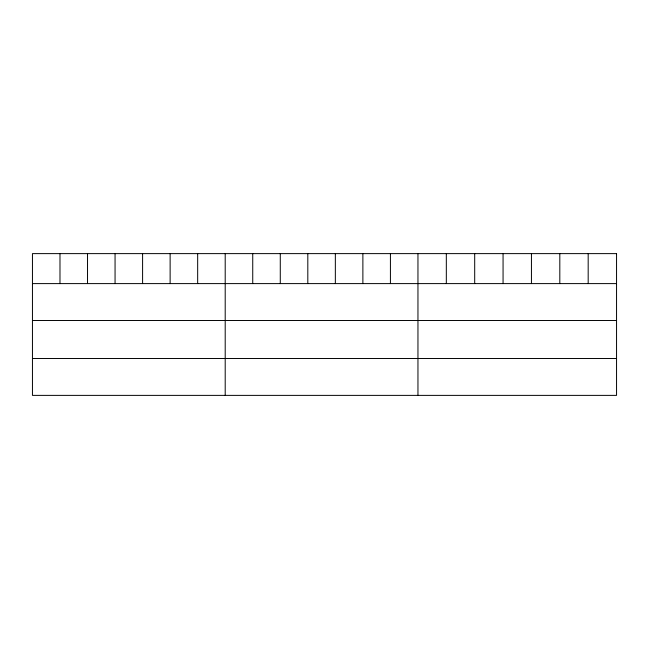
<?xml version="1.0" encoding="UTF-8"?>
<svg xmlns="http://www.w3.org/2000/svg" width="649" height="649" viewBox="0 0 649 649"><rect width="100%" height="100%" fill="white"/><g stroke="black" fill="none" stroke-linecap="round" stroke-linejoin="round"><path stroke-width="0.97" d="M32.45 283.605L616.55 283.605M32.45 320.492L616.55 320.492M32.45 358.491L616.55 358.491M588.181 253.621L588.181 283.605M559.811 253.621L559.811 283.605M531.442 253.621L531.442 283.605M503.064 253.621L503.064 283.605M474.695 253.621L474.695 283.605M446.325 253.621L446.325 283.605M417.956 253.621L417.956 395.379M390.422 253.621L390.422 283.605M362.88 253.621L362.88 283.605M335.346 253.621L335.346 283.605M307.813 253.621L307.813 283.605M280.279 253.621L280.279 283.605M252.737 253.621L252.737 283.605M225.203 253.621L225.203 395.379M197.669 253.621L197.669 283.605M170.127 253.621L170.127 283.605M142.593 253.621L142.593 283.605M115.06 253.621L115.06 283.605M87.526 253.621L87.526 283.605M59.984 253.621L59.984 283.605M616.55 253.621L32.45 253.621L32.45 395.379L616.55 395.379L616.55 253.621"/></g></svg>
